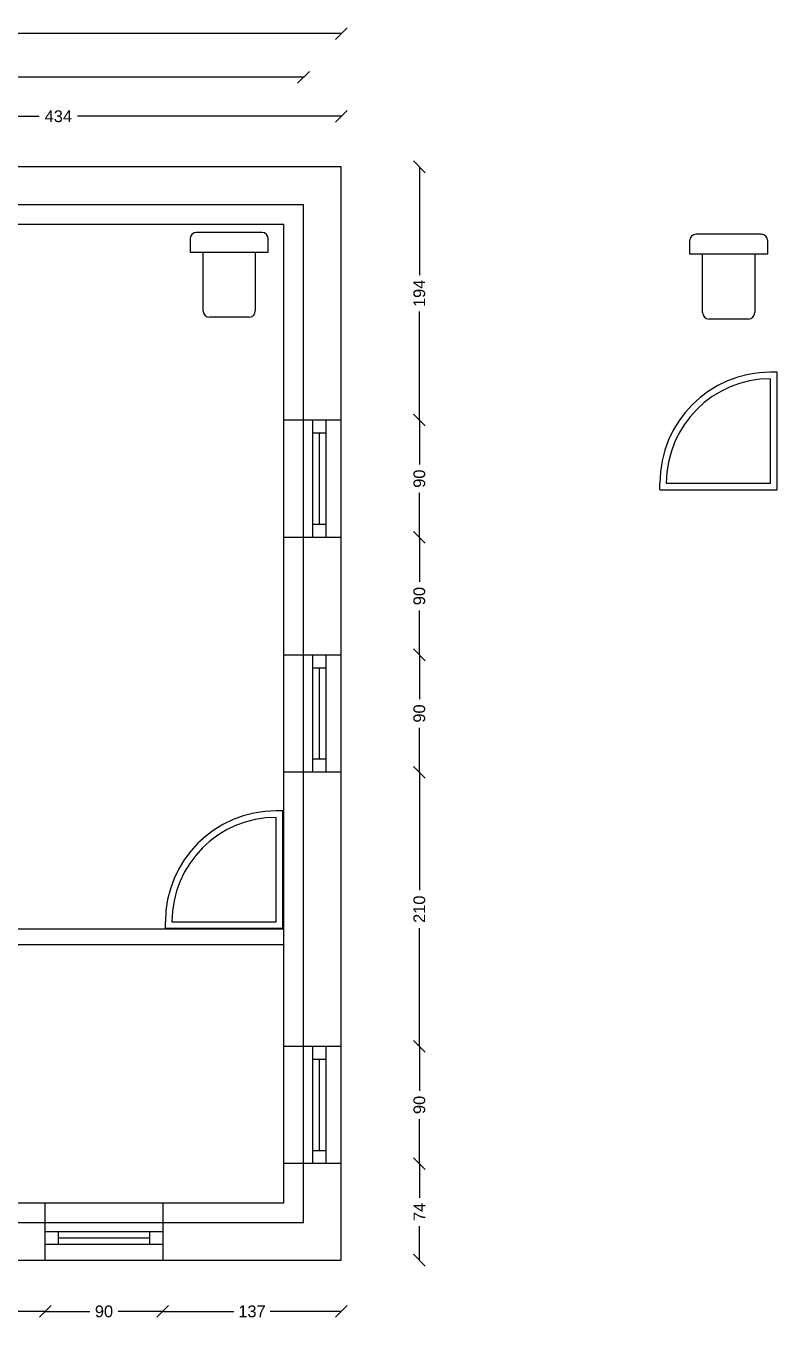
# Model space of a CAD drawing. Header units: millimetres. Extents: x 223 to 1265, y 223 to 1257.
# Drawn here: x 689 to 1265, y 266 to 1257 of the extents above; entities that cross this region are included whole.
import ezdxf

# ---------------------------------------------------------------- set-up
doc = ezdxf.new("R2010")
doc.units = ezdxf.units.MM
for name, color, linetype in [('Osie', 240, 'Continuous'), ('Stolarka', 200, 'Continuous'), ('Wymiar', 50, 'Continuous'), ('Ściany działowe', 150, 'Continuous'), ('Ściany nośne', 80, 'Continuous')]:
    doc.layers.add(name, color=color, linetype=linetype)
doc.styles.get("Standard").update_dxf_attribs({"font": 'arial.ttf'})
doc.dimstyles.new('Wymiar-styl', dxfattribs={"dimscale": 50, "dimtxt": 0.18, "dimasz": 0.18, "dimexe": 0.18, "dimexo": 0.0625, "dimgap": 0.09, "dimtad": 0, "dimdec": 0, "dimzin": 0, "dimdsep": 46, "dimtxsty": 'Standard', "dimblk": 'OBLIQUE', "dimcen": 0.09, "dimse1": 1, "dimse2": 1, "dimadec": 0, "dimazin": 0, "dimtfac": 1, "dimtdec": 0, "dimtofl": 0, "dimtmove": 0, "dimatfit": 3, "dimfxl": 1, "dimtolj": 1, "dimtzin": 0, "dimarcsym": 0})

# ---------------------------------------------------------------- blocks, each defined once
blk = doc.blocks.new('sedes')
at = {"layer": 'Stolarka'}
for p, q in [((-30, 60), (-30, 50)), ((25, 65), (-25, 65)), ((30, 50), (30, 60)), ((-30, 50), (-20, 50)), ((-20, 50), (20, 50)), ((-20, 5), (-20, 50)), ((20, 50), (20, 5)), ((20, 50), (30, 50)), ((15, 0), (-15, 0))]:
    blk.add_line(p, q, dxfattribs=at)
for centre, start, end in [((-25, 60), 90, 180), ((25, 60), 0, 90), ((-15, 5), 180, 270), ((15, 5), 270, 0)]:
    blk.add_arc(centre, 5, start, end, dxfattribs=at)
blk = doc.blocks.new('prysznic')
at = {"layer": 'Stolarka'}
for p, q in [((0, 90), (-5, 90)), ((0, 0), (0, 90)), ((-5, 5), (-5, 85)), ((-90, 0), (-90, 5)), ((-90, 0), (0, 0)), ((-85, 5), (-5, 5))]:
    blk.add_line(p, q, dxfattribs=at)
for radius in [85, 80]:
    blk.add_arc((-5, 5), radius, 90, 180, dxfattribs=at)
blk = doc.blocks.new('_Oblique')
at = {"color": 0, "linetype": 'ByBlock', "lineweight": -2}
blk.add_line((-0.5, -0.5), (0.5, 0.5), dxfattribs=at)
blk = doc.blocks.new('*D9')
at = {"layer": 'Defpoints', "color": 0, "transparency": 16777216}
for p in [(931.13, 1251.35), (303.13, 1149.21), (931.13, 1149.21)]:
    blk.add_point(p, dxfattribs=at)
at = {"layer": 'Wymiar', "color": 0, "lineweight": -2, "transparency": 16777216}
for p, q in [((303.13, 1251.35), (602.65, 1251.35)), ((931.13, 1251.35), (631.6, 1251.35))]:
    blk.add_line(p, q, dxfattribs=at)
at = {"layer": 'Wymiar', "color": 0, "lineweight": -2, "transparency": 16777216, "xscale": 9, "yscale": 9, "zscale": 9, "rotation": 180}
blk.add_blockref('_Oblique', (303.13, 1251.35), dxfattribs=at)
at = {"layer": 'Wymiar', "color": 0, "lineweight": -2, "transparency": 16777216, "xscale": 9, "yscale": 9, "zscale": 9}
blk.add_blockref('_Oblique', (931.13, 1251.35), dxfattribs=at)
at = {"layer": 'Wymiar', "color": 0, "transparency": 16777216, "insert": (617.13, 1251.35), "char_height": 9, "attachment_point": 5}
blk.add_mtext('\\A1;628', dxfattribs=at)
blk = doc.blocks.new('*D10')
at = {"layer": 'Defpoints', "color": 0, "transparency": 16777216}
for p in [(902.13, 1217.89), (332.13, 1120.21), (902.13, 1120.21)]:
    blk.add_point(p, dxfattribs=at)
at = {"layer": 'Wymiar', "color": 0, "lineweight": -2, "transparency": 16777216}
for p, q in [((332.13, 1217.89), (602.7, 1217.89)), ((902.13, 1217.89), (631.55, 1217.89))]:
    blk.add_line(p, q, dxfattribs=at)
at = {"layer": 'Wymiar', "color": 0, "lineweight": -2, "transparency": 16777216, "xscale": 9, "yscale": 9, "zscale": 9, "rotation": 180}
blk.add_blockref('_Oblique', (332.13, 1217.89), dxfattribs=at)
at = {"layer": 'Wymiar', "color": 0, "lineweight": -2, "transparency": 16777216, "xscale": 9, "yscale": 9, "zscale": 9}
blk.add_blockref('_Oblique', (902.13, 1217.89), dxfattribs=at)
at = {"layer": 'Wymiar', "color": 0, "transparency": 16777216, "insert": (617.13, 1217.89), "char_height": 9, "attachment_point": 5}
blk.add_mtext('\\A1;570', dxfattribs=at)
blk = doc.blocks.new('*D15')
at = {"layer": 'Defpoints', "color": 0, "transparency": 16777216}
for p in [(931.13, 1187.92), (497.13, 1149.21), (931.13, 1149.21)]:
    blk.add_point(p, dxfattribs=at)
at = {"layer": 'Wymiar', "color": 0, "lineweight": -2, "transparency": 16777216}
for p, q in [((497.13, 1187.92), (699.52, 1187.92)), ((931.13, 1187.92), (728.73, 1187.92))]:
    blk.add_line(p, q, dxfattribs=at)
at = {"layer": 'Wymiar', "color": 0, "lineweight": -2, "transparency": 16777216, "xscale": 9, "yscale": 9, "zscale": 9, "rotation": 180}
blk.add_blockref('_Oblique', (497.13, 1187.92), dxfattribs=at)
at = {"layer": 'Wymiar', "color": 0, "lineweight": -2, "transparency": 16777216, "xscale": 9, "yscale": 9, "zscale": 9}
blk.add_blockref('_Oblique', (931.13, 1187.92), dxfattribs=at)
at = {"layer": 'Wymiar', "color": 0, "transparency": 16777216, "insert": (714.13, 1187.92), "char_height": 9, "attachment_point": 5}
blk.add_mtext('\\A1;434', dxfattribs=at)
blk = doc.blocks.new('*D16')
at = {"layer": 'Defpoints', "color": 0, "transparency": 16777216}
for p in [(931.13, 1149.21), (931.13, 955.21), (990.99, 955.21)]:
    blk.add_point(p, dxfattribs=at)
at = {"layer": 'Wymiar', "color": 0, "lineweight": -2, "transparency": 16777216}
for p, q in [((990.99, 1149.21), (990.99, 1066.21)), ((990.99, 955.21), (990.99, 1038.21))]:
    blk.add_line(p, q, dxfattribs=at)
at = {"layer": 'Wymiar', "color": 0, "lineweight": -2, "transparency": 16777216, "xscale": 9, "yscale": 9, "zscale": 9}
for p, rotation in [((990.99, 1149.21), 90), ((990.99, 955.21), 270)]:
    blk.add_blockref('_Oblique', p, dxfattribs=dict(at, rotation=rotation))
at = {"layer": 'Wymiar', "color": 0, "transparency": 16777216, "insert": (990.99, 1052.21), "char_height": 9, "attachment_point": 5, "rotation": 90}
blk.add_mtext('\\A1;194', dxfattribs=at)
blk = doc.blocks.new('*D17')
at = {"layer": 'Defpoints', "color": 0, "transparency": 16777216}
for p in [(931.13, 955.21), (990.99, 955.21), (931.13, 865.21)]:
    blk.add_point(p, dxfattribs=at)
at = {"layer": 'Wymiar', "color": 0, "lineweight": -2, "transparency": 16777216}
for p, q in [((990.99, 955.21), (990.99, 921.14)), ((990.99, 865.21), (990.99, 899.28))]:
    blk.add_line(p, q, dxfattribs=at)
at = {"layer": 'Wymiar', "color": 0, "lineweight": -2, "transparency": 16777216, "xscale": 9, "yscale": 9, "zscale": 9}
for p, rotation in [((990.99, 955.21), 90), ((990.99, 865.21), 270)]:
    blk.add_blockref('_Oblique', p, dxfattribs=dict(at, rotation=rotation))
at = {"layer": 'Wymiar', "color": 0, "transparency": 16777216, "insert": (990.99, 910.21), "char_height": 9, "attachment_point": 5, "rotation": 90}
blk.add_mtext('\\A1;90', dxfattribs=at)
blk = doc.blocks.new('*D18')
at = {"layer": 'Defpoints', "color": 0, "transparency": 16777216}
for p in [(931.13, 865.21), (990.99, 865.21), (931.13, 775.21)]:
    blk.add_point(p, dxfattribs=at)
at = {"layer": 'Wymiar', "color": 0, "lineweight": -2, "transparency": 16777216}
for p, q in [((990.99, 865.21), (990.99, 831.14)), ((990.99, 775.21), (990.99, 809.28))]:
    blk.add_line(p, q, dxfattribs=at)
at = {"layer": 'Wymiar', "color": 0, "lineweight": -2, "transparency": 16777216, "xscale": 9, "yscale": 9, "zscale": 9}
for p, rotation in [((990.99, 865.21), 90), ((990.99, 775.21), 270)]:
    blk.add_blockref('_Oblique', p, dxfattribs=dict(at, rotation=rotation))
at = {"layer": 'Wymiar', "color": 0, "transparency": 16777216, "insert": (990.99, 820.21), "char_height": 9, "attachment_point": 5, "rotation": 90}
blk.add_mtext('\\A1;90', dxfattribs=at)
blk = doc.blocks.new('*D19')
at = {"layer": 'Defpoints', "color": 0, "transparency": 16777216}
for p in [(931.13, 775.21), (990.99, 775.21), (931.13, 685.21)]:
    blk.add_point(p, dxfattribs=at)
at = {"layer": 'Wymiar', "color": 0, "lineweight": -2, "transparency": 16777216}
for p, q in [((990.99, 775.21), (990.99, 741.14)), ((990.99, 685.21), (990.99, 719.28))]:
    blk.add_line(p, q, dxfattribs=at)
at = {"layer": 'Wymiar', "color": 0, "lineweight": -2, "transparency": 16777216, "xscale": 9, "yscale": 9, "zscale": 9}
for p, rotation in [((990.99, 775.21), 90), ((990.99, 685.21), 270)]:
    blk.add_blockref('_Oblique', p, dxfattribs=dict(at, rotation=rotation))
at = {"layer": 'Wymiar', "color": 0, "transparency": 16777216, "insert": (990.99, 730.21), "char_height": 9, "attachment_point": 5, "rotation": 90}
blk.add_mtext('\\A1;90', dxfattribs=at)
blk = doc.blocks.new('*D20')
at = {"layer": 'Defpoints', "color": 0, "transparency": 16777216}
for p in [(931.13, 685.21), (990.99, 685.21), (931.13, 475.21)]:
    blk.add_point(p, dxfattribs=at)
at = {"layer": 'Wymiar', "color": 0, "lineweight": -2, "transparency": 16777216}
for p, q in [((990.99, 685.21), (990.99, 594.71)), ((990.99, 475.21), (990.99, 565.7))]:
    blk.add_line(p, q, dxfattribs=at)
at = {"layer": 'Wymiar', "color": 0, "lineweight": -2, "transparency": 16777216, "xscale": 9, "yscale": 9, "zscale": 9}
for p, rotation in [((990.99, 685.21), 90), ((990.99, 475.21), 270)]:
    blk.add_blockref('_Oblique', p, dxfattribs=dict(at, rotation=rotation))
at = {"layer": 'Wymiar', "color": 0, "transparency": 16777216, "insert": (990.99, 580.21), "char_height": 9, "attachment_point": 5, "rotation": 90}
blk.add_mtext('\\A1;210', dxfattribs=at)
blk = doc.blocks.new('*D21')
at = {"layer": 'Defpoints', "color": 0, "transparency": 16777216}
for p in [(931.13, 475.21), (990.99, 475.21), (931.13, 385.21)]:
    blk.add_point(p, dxfattribs=at)
at = {"layer": 'Wymiar', "color": 0, "lineweight": -2, "transparency": 16777216}
for p, q in [((990.99, 475.21), (990.99, 441.14)), ((990.99, 385.21), (990.99, 419.28))]:
    blk.add_line(p, q, dxfattribs=at)
at = {"layer": 'Wymiar', "color": 0, "lineweight": -2, "transparency": 16777216, "xscale": 9, "yscale": 9, "zscale": 9}
for p, rotation in [((990.99, 475.21), 90), ((990.99, 385.21), 270)]:
    blk.add_blockref('_Oblique', p, dxfattribs=dict(at, rotation=rotation))
at = {"layer": 'Wymiar', "color": 0, "transparency": 16777216, "insert": (990.99, 430.21), "char_height": 9, "attachment_point": 5, "rotation": 90}
blk.add_mtext('\\A1;90', dxfattribs=at)
blk = doc.blocks.new('*D22')
at = {"layer": 'Defpoints', "color": 0, "transparency": 16777216}
for p in [(931.13, 385.21), (990.99, 385.21), (931.13, 311.21)]:
    blk.add_point(p, dxfattribs=at)
at = {"layer": 'Wymiar', "color": 0, "lineweight": -2, "transparency": 16777216}
for p, q in [((990.99, 385.21), (990.99, 359.1)), ((990.99, 311.21), (990.99, 337.32))]:
    blk.add_line(p, q, dxfattribs=at)
at = {"layer": 'Wymiar', "color": 0, "lineweight": -2, "transparency": 16777216, "xscale": 9, "yscale": 9, "zscale": 9}
for p, rotation in [((990.99, 385.21), 90), ((990.99, 311.21), 270)]:
    blk.add_blockref('_Oblique', p, dxfattribs=dict(at, rotation=rotation))
at = {"layer": 'Wymiar', "color": 0, "transparency": 16777216, "insert": (990.99, 348.21), "char_height": 9, "attachment_point": 5, "rotation": 90}
blk.add_mtext('\\A1;74', dxfattribs=at)
blk = doc.blocks.new('*D23')
at = {"layer": 'Defpoints', "color": 0, "transparency": 16777216}
for p in [(794.13, 311.21), (931.13, 311.21), (794.13, 271.95)]:
    blk.add_point(p, dxfattribs=at)
at = {"layer": 'Wymiar', "color": 0, "lineweight": -2, "transparency": 16777216}
for p, q in [((794.13, 271.95), (848.61, 271.95)), ((931.13, 271.95), (876.65, 271.95))]:
    blk.add_line(p, q, dxfattribs=at)
at = {"layer": 'Wymiar', "color": 0, "lineweight": -2, "transparency": 16777216, "xscale": 9, "yscale": 9, "zscale": 9, "rotation": 180}
blk.add_blockref('_Oblique', (794.13, 271.95), dxfattribs=at)
at = {"layer": 'Wymiar', "color": 0, "lineweight": -2, "transparency": 16777216, "xscale": 9, "yscale": 9, "zscale": 9}
blk.add_blockref('_Oblique', (931.13, 271.95), dxfattribs=at)
at = {"layer": 'Wymiar', "color": 0, "transparency": 16777216, "insert": (862.63, 271.95), "char_height": 9, "attachment_point": 5}
blk.add_mtext('\\A1;137', dxfattribs=at)
blk = doc.blocks.new('*D24')
at = {"layer": 'Defpoints', "color": 0, "transparency": 16777216}
for p in [(704.13, 311.21), (794.13, 311.21), (704.13, 271.95)]:
    blk.add_point(p, dxfattribs=at)
at = {"layer": 'Wymiar', "color": 0, "lineweight": -2, "transparency": 16777216}
for p, q in [((704.13, 271.95), (738.2, 271.95)), ((794.13, 271.95), (760.06, 271.95))]:
    blk.add_line(p, q, dxfattribs=at)
at = {"layer": 'Wymiar', "color": 0, "lineweight": -2, "transparency": 16777216, "xscale": 9, "yscale": 9, "zscale": 9, "rotation": 180}
blk.add_blockref('_Oblique', (704.13, 271.95), dxfattribs=at)
at = {"layer": 'Wymiar', "color": 0, "lineweight": -2, "transparency": 16777216, "xscale": 9, "yscale": 9, "zscale": 9}
blk.add_blockref('_Oblique', (794.13, 271.95), dxfattribs=at)
at = {"layer": 'Wymiar', "color": 0, "transparency": 16777216, "insert": (749.13, 271.95), "char_height": 9, "attachment_point": 5}
blk.add_mtext('\\A1;90', dxfattribs=at)
blk = doc.blocks.new('*D25')
at = {"layer": 'Defpoints', "color": 0, "transparency": 16777216}
for p in [(303.13, 311.21), (704.13, 311.21), (303.13, 271.95)]:
    blk.add_point(p, dxfattribs=at)
at = {"layer": 'Wymiar', "color": 0, "lineweight": -2, "transparency": 16777216}
for p, q in [((303.13, 271.95), (489.87, 271.95)), ((704.13, 271.95), (517.38, 271.95))]:
    blk.add_line(p, q, dxfattribs=at)
at = {"layer": 'Wymiar', "color": 0, "lineweight": -2, "transparency": 16777216, "xscale": 9, "yscale": 9, "zscale": 9, "rotation": 180}
blk.add_blockref('_Oblique', (303.13, 271.95), dxfattribs=at)
at = {"layer": 'Wymiar', "color": 0, "lineweight": -2, "transparency": 16777216, "xscale": 9, "yscale": 9, "zscale": 9}
blk.add_blockref('_Oblique', (704.13, 271.95), dxfattribs=at)
at = {"layer": 'Wymiar', "color": 0, "transparency": 16777216, "insert": (503.63, 271.95), "char_height": 9, "attachment_point": 5}
blk.add_mtext('\\A1;401', dxfattribs=at)

msp = doc.modelspace()

# ---------------------------------------------------------------- linework, layer by layer
at = {"layer": 'Osie'}
for p, q in [((887.13, 1120.21), (347.13, 1120.21)), ((902.13, 355.21), (902.13, 1105.21)), ((347.13, 340.21), (887.13, 340.21))]:
    msp.add_line(p, q, dxfattribs=at)
for points in [[(902.13, 1105.21), (902.13, 1120.21), (887.13, 1120.21)], [(887.13, 340.21), (902.13, 340.21), (902.13, 355.21)]]:
    msp.add_lwpolyline(points, dxfattribs=at)
at = {"layer": 'Stolarka'}
for p, q in [((887.13, 955.21), (931.13, 955.21)), ((887.13, 955.21), (909.13, 955.21)), ((909.13, 955.21), (909.13, 865.21)), ((919.13, 955.21), (919.13, 865.21)), ((909.13, 945.21), (919.13, 945.21)), ((914.13, 945.21), (914.13, 875.21)), ((909.13, 875.21), (919.13, 875.21)), ((931.13, 865.21), (887.13, 865.21)), ((887.13, 775.21), (931.13, 775.21)), ((909.13, 775.21), (909.13, 685.21)), ((919.13, 775.21), (919.13, 685.21)), ((909.13, 765.21), (919.13, 765.21)), ((914.13, 765.21), (914.13, 695.21)), ((919.13, 695.21), (909.13, 695.21)), ((931.13, 685.21), (887.13, 685.21)), ((887.13, 475.21), (931.13, 475.21)), ((909.13, 475.21), (909.13, 385.21)), ((919.13, 475.21), (919.13, 385.21)), ((909.13, 465.21), (914.13, 465.21)), ((914.13, 465.21), (914.13, 395.21)), ((914.13, 465.21), (919.13, 465.21)), ((909.13, 395.21), (919.13, 395.21)), ((931.13, 385.21), (887.13, 385.21)), ((704.13, 311.21), (704.13, 355.21)), ((794.13, 355.21), (794.13, 311.21)), ((704.13, 333.21), (794.13, 333.21)), ((714.13, 323.21), (714.13, 333.21)), ((784.13, 328.21), (714.13, 328.21)), ((784.13, 333.21), (784.13, 323.21)), ((794.13, 323.21), (704.13, 323.21))]:
    msp.add_line(p, q, dxfattribs=at)
at = {"layer": 'Ściany działowe'}
for p, q in [((591.13, 565.21), (887.13, 565.21)), ((591.13, 553.21), (887.13, 553.21))]:
    msp.add_line(p, q, dxfattribs=at)
at = {"layer": 'Ściany nośne'}
for p, q in [((497.13, 1105.21), (887.13, 1105.21)), ((887.13, 355.21), (887.13, 1105.21)), ((347.13, 355.21), (887.13, 355.21))]:
    msp.add_line(p, q, dxfattribs=at)
msp.add_lwpolyline([(303.13, 311.21), (931.13, 311.21), (931.13, 1149.21), (303.13, 1149.21)], close=True, dxfattribs=at)

# ---------------------------------------------------------------- block references
at = {"layer": 'Stolarka'}
for name, p in [('sedes', (845.15, 1033.9)), ('sedes', (1228.19, 1032.56)), ('prysznic', (1265.37, 901.76)), ('prysznic', (886.2, 565.62))]:
    msp.add_blockref(name, p, dxfattribs=at)

# ---------------------------------------------------------------- dimensions: what is measured, and where the dimension line sits
at = {"layer": 'Wymiar'}
for base, p1, p2, picture, middle in [((931.13, 1251.35), (303.13, 1149.21), (931.13, 1149.21), '*D9', (617.13, 1251.35)), ((902.13, 1217.89), (332.13, 1120.21), (902.13, 1120.21), '*D10', (617.13, 1217.89)), ((931.13, 1187.92), (497.13, 1149.21), (931.13, 1149.21), '*D15', (714.13, 1187.92)), ((303.13, 271.95), (704.13, 311.21), (303.13, 311.21), '*D25', (503.63, 271.95)), ((704.13, 271.95), (794.13, 311.21), (704.13, 311.21), '*D24', (749.13, 271.95)), ((794.13, 271.95), (931.13, 311.21), (794.13, 311.21), '*D23', (862.63, 271.95))]:
    dim = msp.add_linear_dim(base=base, p1=p1, p2=p2, dimstyle='Wymiar-styl', dxfattribs=at)
    dim.commit()
    dim.dimension.update_dxf_attribs({"geometry": picture, "text_midpoint": middle})
for base, p1, p2, picture, middle in [((990.99, 955.21), (931.13, 1149.21), (931.13, 955.21), '*D16', (990.99, 1052.21)), ((990.99, 955.21), (931.13, 865.21), (931.13, 955.21), '*D17', (990.99, 910.21)), ((990.99, 865.21), (931.13, 775.21), (931.13, 865.21), '*D18', (990.99, 820.21)), ((990.99, 775.21), (931.13, 685.21), (931.13, 775.21), '*D19', (990.99, 730.21)), ((990.99, 685.21), (931.13, 475.21), (931.13, 685.21), '*D20', (990.99, 580.21)), ((990.99, 475.21), (931.13, 385.21), (931.13, 475.21), '*D21', (990.99, 430.21)), ((990.99, 385.21), (931.13, 311.21), (931.13, 385.21), '*D22', (990.99, 348.21))]:
    dim = msp.add_linear_dim(base=base, p1=p1, p2=p2, angle=90, dimstyle='Wymiar-styl', dxfattribs=at)
    dim.commit()
    dim.dimension.update_dxf_attribs({"geometry": picture, "text_midpoint": middle})

doc.saveas('drawing.dxf')
